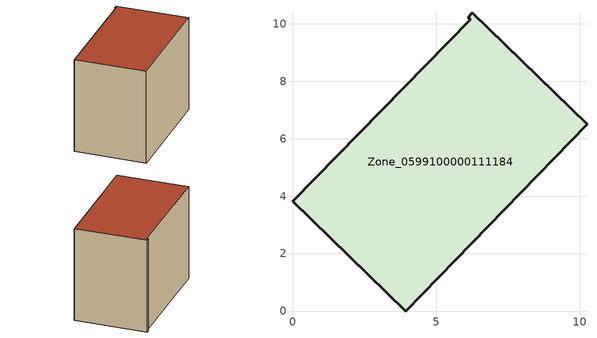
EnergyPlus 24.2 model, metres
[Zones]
Zone_0599100000111184
 floor ground (C_G): 6.2,10.15 6.12,10.23 6.26,10.38 10.26,6.51 3.94,0 0,3.82 z0
 wall outside (C_F): 3.94,0 10.26,6.51 6.26,10.38 6.12,10.23 6.2,10.15 0,3.82 3.94,0 z0:7.39
 roof outside (C_R): 10.26,6.51 6.26,10.38 6.12,10.23 6.2,10.15 0,3.82 3.94,0 z7.39
[BUILDING]
Pand.0599100000111184: North Axis=0; Terrain=City; Loads Convergence Tolerance Value=0.04; Temperature Convergence Tolerance Value=0.4; Solar Distribution=FullExterior; Maximum Number of Warmup Days=25; Minimum Number of Warmup Days=1
[Site:Location]
Rotterdam.The.Hague.AP_ZH_NLD Design_Conditions: Latitude=51.96; Longitude=4.45; Time Zone=1; Elevation=-4.5
[SITE:GROUNDTEMPERATURE:BUILDINGSURFACE]
18, 18, 18, 18, 18, 18, 18, 18, 18, 18, 18, 18
[MATERIAL] Thermal Absorptance=0.9; Solar Absorptance=0.7; Visible Absorptance=0.7
Name | Roughness | Thickness | Conductivity | Density | Specific Heat
G.TC.1946 | MediumSmooth | 0.15 | 1 | 540 | 1210
F.TC.1946 | Rough | 0.3 | 0.857143 | 1920 | 840
R.TC.1946 | MediumRough | 0.2 | 0.909091 | 1500 | 1000
[CONSTRUCTION]
C_G: G.TC.1946
C_F: F.TC.1946
C_R: R.TC.1946
[ZONE]
Zone_0599100000111184: Type=1; Multiplier=1; Ceiling Height=Autocalculate; Volume=Autocalculate; Floor Area=autocalculate; Part of Total Floor Area=Yes
[ZONEINFILTRATION:DESIGNFLOWRATE]
Infil_Zone_0599100000111184: Zone or ZoneList or Space or SpaceList=Zone_0599100000111184; Schedule=AlwaysOn; Design Flow Rate Calculation Method=Flow/Area; Flow Rate per Floor Area=0.003; Constant Term Coefficient=1; Temperature Term Coefficient=0; Velocity Term Coefficient=0; Velocity Squared Term Coefficient=0
[HVACTEMPLATE:ZONE:IDEALLOADSAIRSYSTEM]
Zone_0599100000111184: Maximum Heating Supply Air Temperature=50; Minimum Cooling Supply Air Temperature=13; Maximum Heating Supply Air Humidity Ratio=0.0156; Minimum Cooling Supply Air Humidity Ratio=0.0077; Heating Limit=NoLimit; Cooling Limit=NoLimit; Dehumidification Control Type=ConstantSensibleHeatRatio; Cooling Sensible Heat Ratio=0.7; Dehumidification Setpoint=60; Humidification Control Type=None; Humidification Setpoint=30; Outdoor Air Method=None; Outdoor Air Flow Rate per Person=0.00944; Outdoor Air Flow Rate per Zone Floor Area=0; Outdoor Air Flow Rate per Zone=0; Demand Controlled Ventilation Type=None; Outdoor Air Economizer Type=NoEconomizer; Heat Recovery Type=None; Sensible Heat Recovery Effectiveness=0.7; Latent Heat Recovery Effectiveness=0.65
[ZONECONTROL:THERMOSTAT]
ThermostatControl_Zone_0599100000111184: Zone or ZoneList=Zone_0599100000111184; Control Type Schedule=DualSetpointControlType; Control 1=Thermostat_Zone_0599100000111184; Temperature Difference Between Cutout And Setpoint=0
[THERMOSTATSETPOINT:DUALSETPOINT]
Thermostat_Zone_0599100000111184: Heating Setpoint Temperature Schedule=HeatingSetpoint_Zone_0599100000111184; Cooling Setpoint Temperature Schedule=CoolingSetpoint_Zone_0599100000111184
[SCHEDULE:COMPACT]
HeatingSetpoint_Zone_0599100000111184: Through: 12/31, For: AllDays, Until: 24:00, 21
CoolingSetpoint_Zone_0599100000111184: Through: 12/31, For: AllDays, Until: 24:00, 24
DualSetpointControlType: Through: 12/31, For: AllDays, Until: 24:00, 4
AlwaysOn: Through: 12/31, For: AllDays, Until: 24:00, 1
